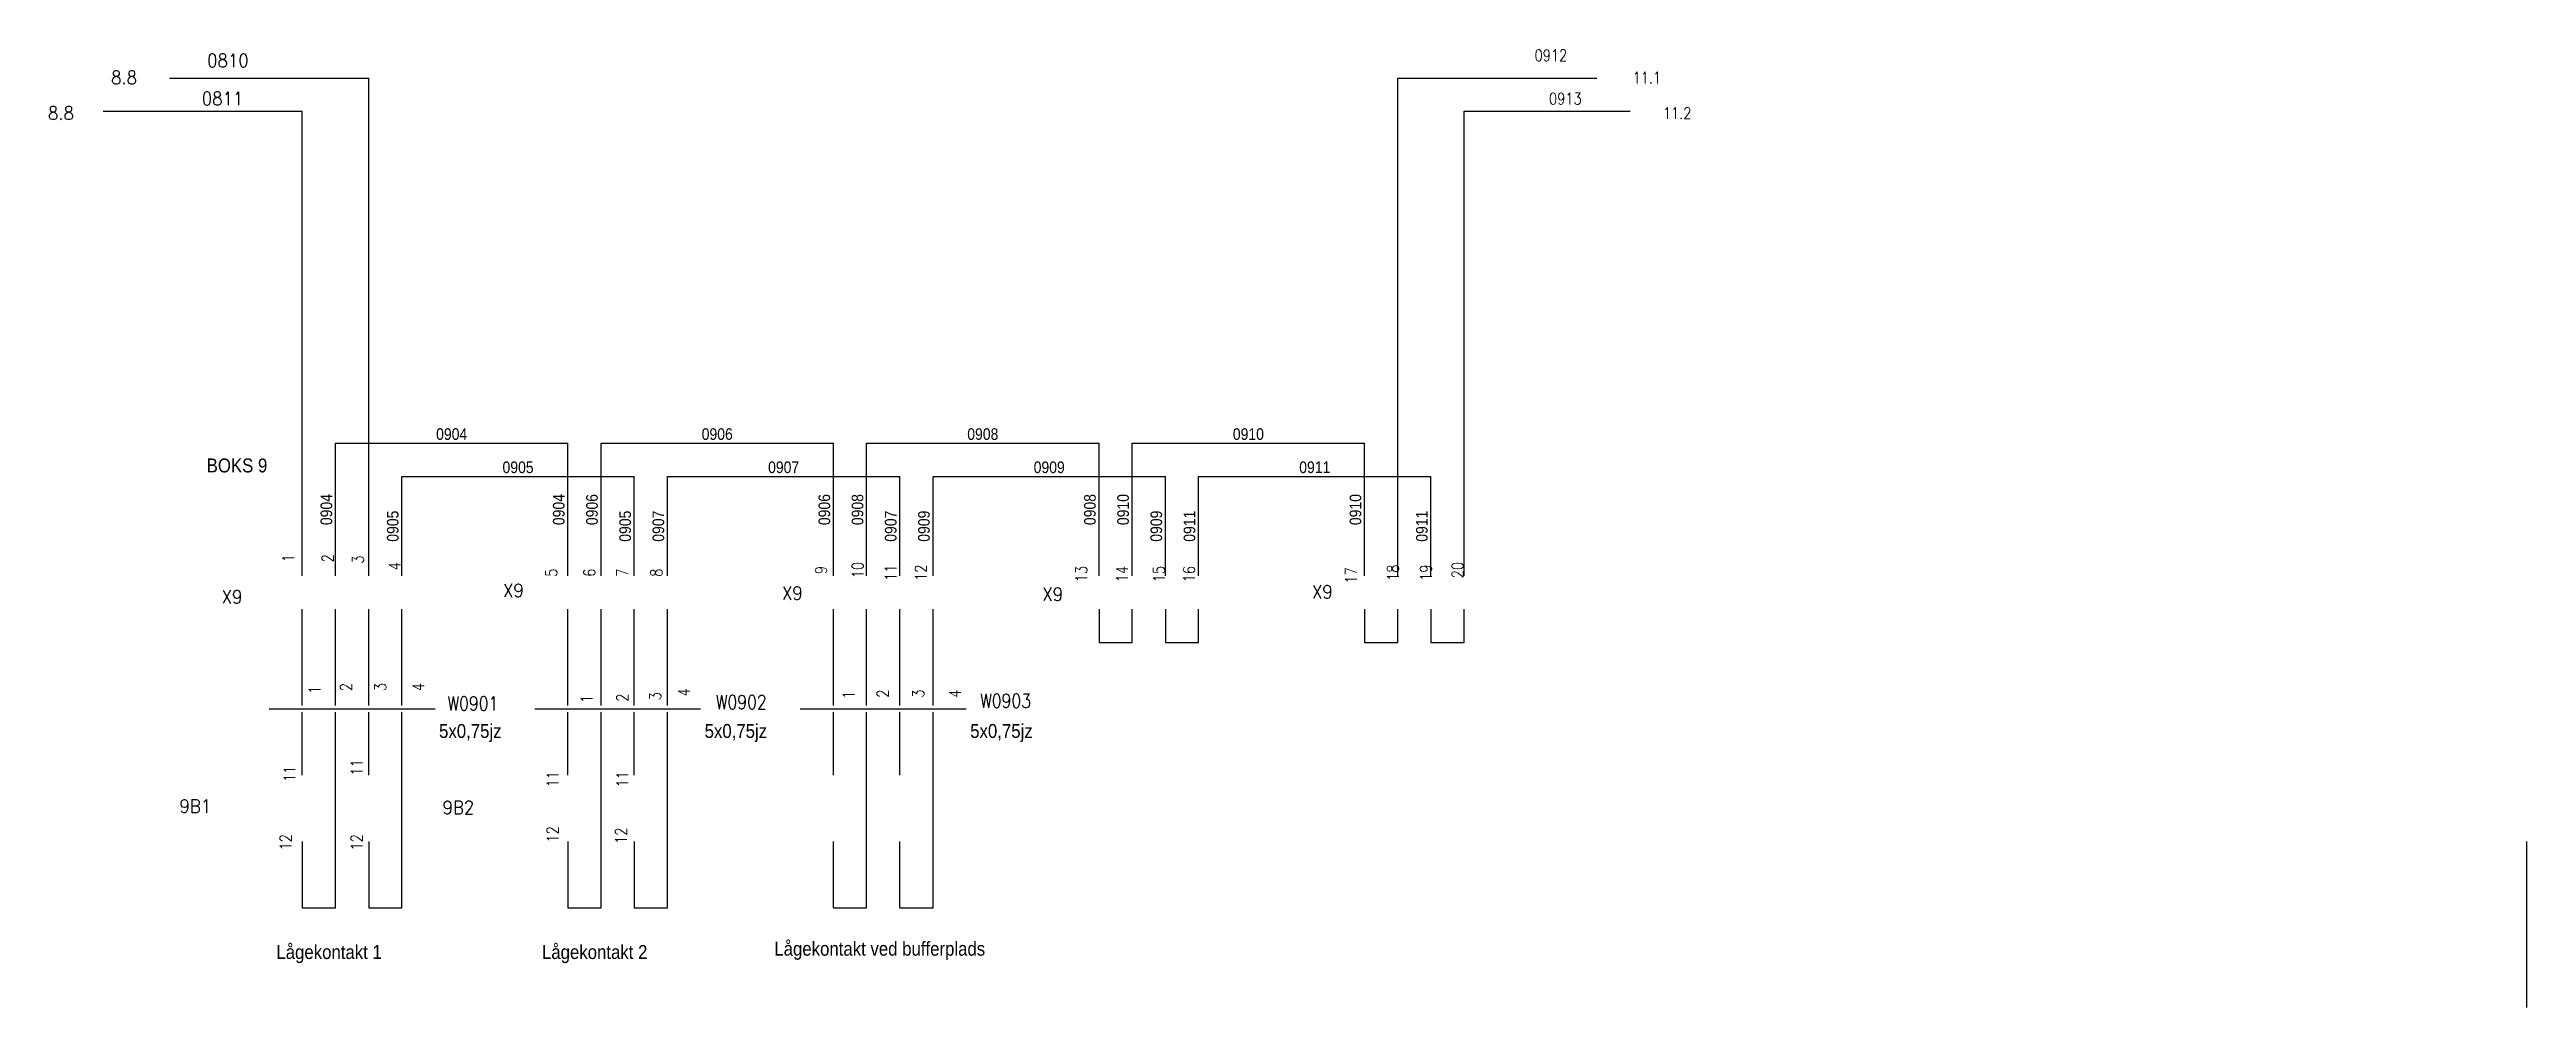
# Model space of a CAD drawing. Header units: millimetres. Extents: x 32 to 405, y 100 to 244.
import ezdxf
from ezdxf.enums import TextEntityAlignment as Align

# ---------------------------------------------------------------- set-up
doc = ezdxf.new("R2010")
doc.units = ezdxf.units.MM
doc.layers.get('0').update_dxf_attribs({"linetype": 'CONTINUOUS'})
doc.styles.add('Caddy_Vectorfont1p', font='Caddy_Vectorfont1p')
doc.styles.get("Standard").update_dxf_attribs({"font": 'standard'})

msp = doc.modelspace()

# ---------------------------------------------------------------- linework, layer by layer
at = {"linetype": 'CONTINUOUS', "lineweight": 25}
for p, q in [((50, 240), (80, 240)), ((80, 165), (80, 240)), ((235, 240), (265, 240)), ((235, 165), (235, 240)), ((40, 235), (70, 235)), ((70, 165), (70, 235)), ((245, 235), (270, 235)), ((245, 165), (245, 235)), ((75, 185), (110, 185)), ((75, 165), (75, 185)), ((110, 165), (110, 185)), ((115, 185), (150, 185)), ((115, 165), (115, 185)), ((150, 165), (150, 185)), ((155, 185), (190, 185)), ((155, 165), (155, 185)), ((190, 165), (190, 185)), ((195, 185), (230, 185)), ((195, 165), (195, 185)), ((230, 165), (230, 185)), ((85, 180), (120, 180)), ((85, 165), (85, 180)), ((120, 165), (120, 180)), ((125, 180), (160, 180)), ((125, 165), (125, 180)), ((160, 165), (160, 180)), ((165, 180), (200, 180)), ((165, 165), (165, 180)), ((200, 165), (200, 180)), ((205, 180), (240, 180)), ((205, 165), (205, 180)), ((240, 165), (240, 180)), ((70, 145.5), (70, 160)), ((75, 145.5), (75, 160)), ((80, 145.5), (80, 160)), ((85, 145.5), (85, 160)), ((110, 145.5), (110, 160)), ((115, 145.5), (115, 160)), ((120, 145.5), (120, 160)), ((125, 145.5), (125, 160)), ((150, 145.5), (150, 160)), ((155, 145.5), (155, 160)), ((160, 145.5), (160, 160)), ((165, 145.5), (165, 160)), ((190, 160), (190, 155)), ((195, 155), (195, 160)), ((200, 160), (200, 155)), ((205, 155), (205, 160)), ((230, 160), (230, 155)), ((235, 155), (235, 160)), ((240, 160), (240, 155)), ((245, 155), (245, 160)), ((190, 155), (195, 155)), ((200, 155), (205, 155)), ((230, 155), (235, 155)), ((240, 155), (245, 155)), ((65, 145), (90, 145)), ((70, 135), (70, 144.5)), ((75, 115), (75, 144.5)), ((80, 135), (80, 144.5)), ((85, 115), (85, 144.5)), ((105, 145), (130, 145)), ((110, 135), (110, 144.5)), ((115, 115), (115, 144.5)), ((120, 135), (120, 144.5)), ((125, 115), (125, 144.5)), ((145, 145), (170, 145)), ((150, 135), (150, 144.5)), ((155, 115), (155, 144.5)), ((160, 135), (160, 144.5)), ((165, 115), (165, 144.5)), ((70, 125), (70, 115)), ((80, 125), (80, 115)), ((110, 125), (110, 115)), ((120, 125), (120, 115)), ((150, 115), (150, 125)), ((160, 115), (160, 125)), ((405, 125), (405, 100)), ((70, 115), (75, 115)), ((80, 115), (85, 115)), ((110, 115), (115, 115)), ((120, 115), (125, 115)), ((150, 115), (155, 115)), ((160, 115), (165, 115))]:
    msp.add_line(p, q, dxfattribs=at)

# ---------------------------------------------------------------- texts
at = {"lineweight": 25, "width": 0.9}
for s, p in [('0912', (258.06, 242.55)), ('11.1', (272.52, 239.19)), ('0913', (260.24, 236.02)), ('11.2', (277.08, 233.84))]:
    msp.add_text(s, height=1.75, dxfattribs=at).set_placement(p, align=Align.CENTER)
at = {"lineweight": 25, "style": 'Caddy_Vectorfont1p', "width": 0.9}
for s, p in [('0904', (92.5, 185.5)), ('0906', (132.5, 185.5)), ('0908', (172.5, 185.5)), ('0910', (212.5, 185.5)), ('0905', (102.5, 180.5)), ('0907', (142.5, 180.5)), ('0909', (182.5, 180.5)), ('0911', (222.5, 180.5))]:
    msp.add_text(s, height=1.75, dxfattribs=at).set_placement(p, align=Align.CENTER)
for s, p in [('BOKS 9', (55.6, 180.6)), ('5x0,75jz', (90.6, 140.6)), ('5x0,75jz', (130.6, 140.6)), ('5x0,75jz', (170.6, 140.6)), ('Lågekontakt 1', (66.1, 107.3)), ('Lågekontakt 2', (106.1, 107.3)), ('Lågekontakt ved bufferplads', (141.1, 107.8))]:
    msp.add_text(s, height=2.1, dxfattribs=at).set_placement(p)
for s, p in [('0904', (74.5, 175)), ('0904', (109.5, 175)), ('0906', (114.5, 175)), ('0906', (149.5, 175)), ('0908', (154.5, 175)), ('0908', (189.5, 175)), ('0910', (194.5, 175)), ('0910', (229.5, 175)), ('0905', (84.5, 172.5)), ('0905', (119.5, 172.5)), ('0907', (124.5, 172.5)), ('0907', (159.5, 172.5)), ('0909', (164.5, 172.5)), ('0909', (199.5, 172.5)), ('0911', (204.5, 172.5)), ('0911', (239.5, 172.5))]:
    msp.add_text(s, height=1.75, rotation=90, dxfattribs=at).set_placement(p, align=Align.CENTER)
at = {"lineweight": 25, "width": 0.9}
for s, p in [('2', (74.7, 167.67)), ('3', (79.25, 167.47)), ('1', (68.76, 167.67)), ('4', (84.8, 166.48)), ('5', (108.38, 165.49)), ('6', (114.12, 165.49)), ('7', (119.07, 165.49)), ('8', (124.22, 165.49)), ('9', (148.99, 165.89)), ('10', (154.53, 165.89)), ('11', (159.49, 165.49)), ('12', (164.04, 165.49)), ('13', (188.21, 165.29)), ('14', (194.35, 165.29)), ('15', (199.9, 165.29)), ('16', (204.45, 165.29)), ('17', (228.82, 165.09)), ('18', (235.16, 165.49)), ('19', (240.11, 165.49)), ('20', (244.87, 165.89)), ('1', (72.72, 147.86)), ('2', (77.47, 148.26)), ('3', (82.62, 148.26)), ('4', (88.37, 148.26)), ('1', (113.72, 146.47)), ('2', (119.07, 146.67)), ('3', (124.03, 146.87)), ('4', (128.38, 147.46)), ('1', (153.15, 147.07)), ('2', (158.3, 147.27)), ('3', (163.65, 147.27)), ('4', (169.19, 147.27)), ('11', (68.95, 135.18)), ('11', (79.06, 136.17)), ('11', (108.57, 134.39)), ('11', (119.07, 134.39)), ('12', (108.57, 126.07)), ('12', (118.87, 125.87)), ('12', (68.36, 124.88)), ('12', (79.06, 124.88))]:
    msp.add_text(s, height=1.75, rotation=90, dxfattribs=at).set_placement(p, align=Align.CENTER)
for s, p in [('W0901', (91.85, 144.74)), ('W0902', (132.27, 144.94)), ('W0903', (172.08, 145.14))]:
    msp.add_text(s, height=2.1, dxfattribs=at).set_placement(p)
at = {"char_height": 2, "attachment_point": 1}
for s, insert, width in [('0810', (55.67, 243.66), 5.1111), ('8.8', (41.2, 241.09), 3.1111), ('8.8', (31.7, 235.74), 3.1111), ('0811', (54.87, 237.92), 4.6667), ('X9', (57.85, 162.84), 2.8889), ('X9', (100.24, 163.83), 2.8889), ('X9', (142.24, 163.43), 2.8889), ('X9', (181.46, 163.24), 2.8889), ('X9', (222.07, 163.63), 2.8889), ('9B1', (51.51, 131.34), 3.7778), ('9B2', (91.13, 131.14), 4.2222)]:
    msp.add_mtext(s, dxfattribs=dict(at, insert=insert, width=width))

doc.saveas('drawing.dxf')
